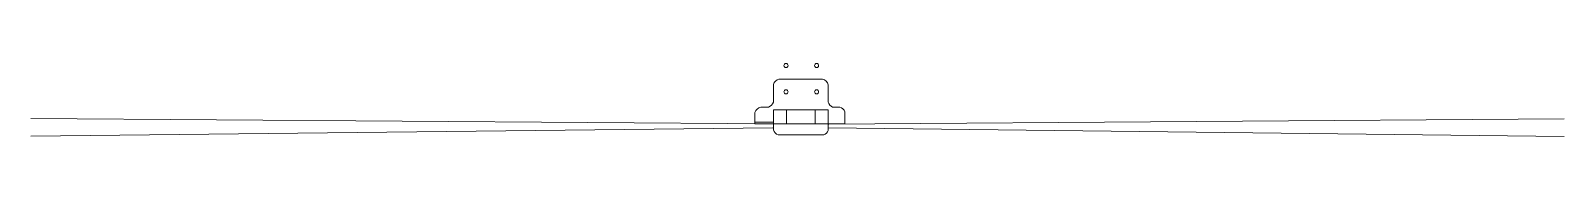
# Model space of a CAD drawing. Header units: millimetres. Extents: x -65822 to 124962, y -17646 to 50330.
# Drawn here: x 7170 to 8850, y 11584 to 11664 of the extents above; entities that cross this region are included whole.
import ezdxf

# ---------------------------------------------------------------- set-up
doc = ezdxf.new("R2010")
doc.units = ezdxf.units.MM
doc.header["$MEASUREMENT"] = 0
doc.layers.add('Dettagli', color=210, linetype='Continuous', lineweight=20)

msp = doc.modelspace()

# ---------------------------------------------------------------- linework, layer by layer
at = {"layer": 'Dettagli'}
for p, q in [((7170, 11603.793), (7983.781, 11597.899)), ((8850.269, 11603.543), (8044.5, 11597.5)), ((7170, 11584.542), (7983.195, 11593.501)), ((8850.269, 11584.132), (8043.695, 11593.501))]:
    msp.add_line(p, q, dxfattribs=at)
for points in [[(8037.682, 11646.892), (7989.748, 11646.892)], [(7983.781, 11641.032), (7983.781, 11621.614)], [(8043.782, 11621.718), (8043.782, 11640.58)], [(7963.544, 11610.278), (7963.544, 11597.899), (8062.105, 11597.899), (8062.105, 11611.001)], [(7978.416, 11616.239), (7970.085, 11616.239)], [(8029.531, 11597.702), (8029.531, 11613.186), (8043.782, 11613.186), (8043.782, 11597.702)], [(8056.485, 11616.239), (8048.524, 11616.259)], [(7983.781, 11597.899), (7983.781, 11591.377)], [(8043.782, 11590.616), (8043.782, 11597.899)], [(7988.899, 11585.823), (8038.95, 11585.823)]]:
    msp.add_lwpolyline(points, dxfattribs=at)
for points in [[(7983.781, 11597.899), (7983.781, 11613.383), (8043.782, 11613.383), (8043.782, 11597.899)], [(7983.781, 11597.899), (7983.781, 11613.383), (7998.033, 11613.383), (7998.033, 11597.899)], [(7963.544, 11597.899), (7963.544, 11599.652), (7983.781, 11599.652), (7983.781, 11597.899)]]:
    msp.add_lwpolyline(points, close=True, dxfattribs=at)
for centre in [(7997.497, 11661.62), (8031.043, 11661.62), (7997.497, 11632.894), (8031.043, 11632.894)]:
    msp.add_circle(centre, 2.233, dxfattribs=at)
for centre, start, end in [((7992.373, 11638.25), 106.896185, 162.058804), ((8035.057, 11638.25), 14.950753, 73.103815), ((7972.117, 11607.44), 103.006519, 161.684044), ((7975.299, 11624.715), 290.187872, 339.920148), ((8052.401, 11624.415), 197.377088, 244.574272), ((8052.401, 11624.415), 295.129289, 295.818847), ((8053.722, 11607.641), 21.845066, 73.18794), ((8035.476, 11594.159), 23.100963, 24.464834), ((7992.373, 11594.159), 197.941196, 247.37201), ((8035.476, 11594.159), 292.62799, 336.899037)]:
    msp.add_arc(centre, 9.031, start, end, dxfattribs=at)

doc.saveas('drawing.dxf')
